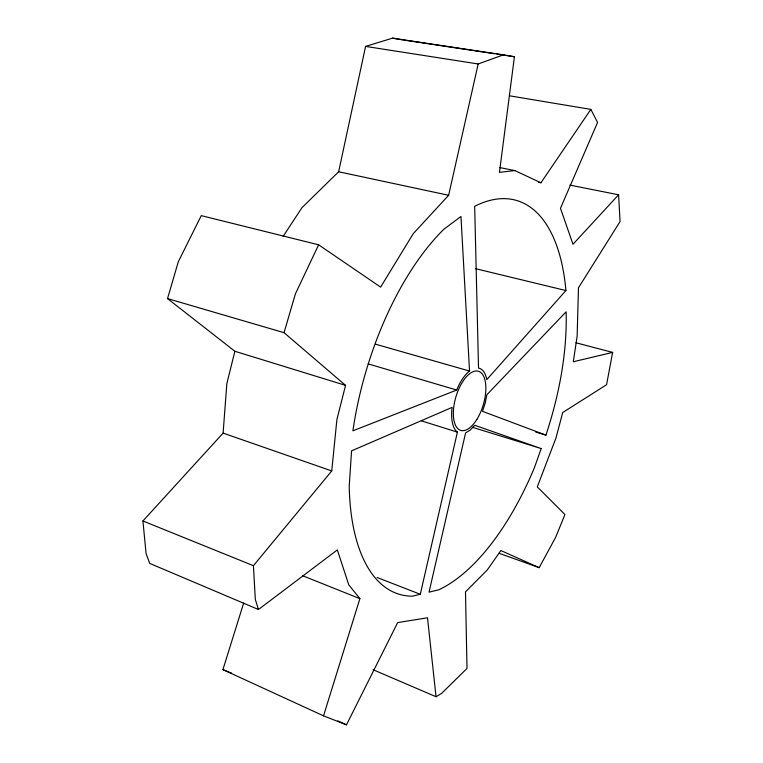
<?xml version="1.0" encoding="UTF-8"?>
<svg xmlns="http://www.w3.org/2000/svg" width="763" height="763" viewBox="0 0 763 763"><rect width="100%" height="100%" fill="white"/><g stroke="black" fill="none" stroke-linecap="round" stroke-linejoin="round"><path stroke-width="1.14" d="M575.998 342.787L612.632 352.392L606.566 384.714L562.712 412.535L555.979 437.972L537.286 486.889L564.935 514.548L555.645 537.314L539.193 567.653L500.852 550.552L487.309 569.913L465.497 591.869L467.004 668.455L441.491 693.5L436.035 696.724L427.499 617.782L397.657 622.589L346.478 724.85L323.531 715.847L359.888 598.65L348.777 584.84L337.332 549.904L258.466 609.513L149.758 563.418L146.086 553.604L142.929 520.976L223.111 433.107L226.83 383.741L234.87 351.266L167.526 298.591L178.294 261.785L201.26 215.643L318.629 244.809L380.632 287.126L413.25 233.659L448.644 195.28L478.182 63.968L503.418 54.85L514.424 56.739L499.45 172.371L514.863 170.578L540.929 182.767L590.839 109.395L509.426 95.785M258.466 609.513L255.328 599.489L253.421 565.698L331.743 470.933L336.912 419.459L345.563 385.363L284.036 332.678L167.526 298.591M283.178 236.311L301.976 207.66L338.638 171.761L365.591 46.4L392.506 38.15L503.418 54.85M420.299 594.272L457.399 432.125A33.963 15.689 -73.4 0 1 452.144 407.366L351.571 450.857L349.216 486.26A205.466 95.652 -73.4 0 0 412.411 596.189L420.299 594.272L377.094 577.505M284.036 332.678L295.424 293.812L318.629 244.809M323.531 715.847L222.91 669.628L243.702 602.97M541.196 448.558L534.453 467.585A205.466 95.652 -73.4 0 1 438.839 589.77L429.035 592.155L465.583 432.926L470.189 430.065L474.739 425.277L541.196 448.558L472.44 427.299M545.936 435.139C558.983 395.539 567.205 353.631 566.146 311.8L486.88 394.719L485.192 403.102L482.483 411.333L545.936 435.139L535.788 432.068M565.917 290.55L486.813 379.621A33.963 15.689 -73.4 0 0 478.535 368.1L474.672 206.296A205.466 95.652 -73.4 0 1 565.917 290.55L475.33 268.614M569.875 185.094L618.583 194.794L572.994 244.265L560.471 208.289L597.572 122.433L590.839 109.395M456.703 390.046L352.907 430.818A205.466 95.652 -73.4 0 1 444.076 229.053L460.966 216.492L469.531 371.056A33.963 15.689 -73.4 0 0 456.703 390.046L368.214 363.894M612.632 352.392L573.29 361.757L577.143 336.216L578.468 287.804L620.071 221.537L618.583 194.794M404.476 40.172L494.538 53.744M496.875 54.097L514.424 56.739M365.591 46.4L478.182 63.968M392.506 38.15L403.389 39.991M499.784 167.593L514.863 170.578M538.592 182.3L540.929 182.767M338.638 171.761L448.644 195.28M375.777 344.256L469.531 371.056M234.87 351.266L345.563 385.363M421.281 420.804L457.399 432.125M223.111 433.107L331.743 470.933M499.116 553.299L539.193 567.653M302.806 575.798L359.888 598.65M222.91 669.628L231.599 673.1M142.929 520.976L253.421 565.698M373.002 669.676L436.035 696.724M337.809 720.873L346.478 724.85M476.856 419.421A30.873 14.259 -73.4 0 0 478.582 371.295A30.873 14.259 -73.4 0 0 453.365 411.791A30.873 14.259 -73.4 0 0 476.856 419.421"/></g></svg>
